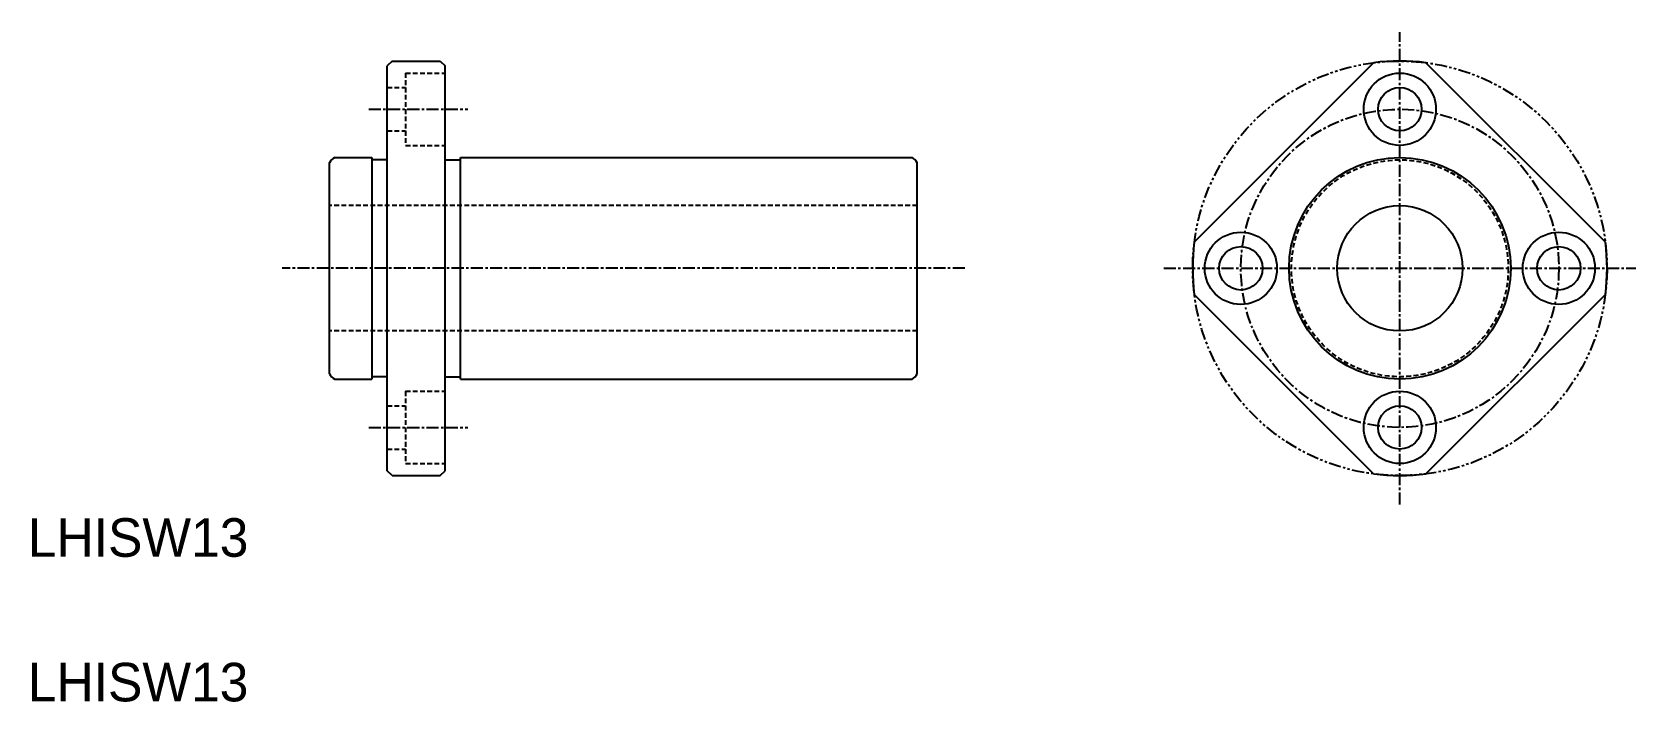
# Model space of a CAD drawing. Extents: x 263 to 430, y 122 to 192.
import ezdxf

# ---------------------------------------------------------------- set-up
doc = ezdxf.new("R2010")
doc.units = 0
for name, pattern in [('CENTER', [2, 1.25, -0.25, 0.25, -0.25]), ('DASHED', [0.75, 0.5, -0.25]), ('PHANTOM', [2.5, 1.25, -0.25, 0.25, -0.25, 0.25, -0.25])]:
    doc.linetypes.add(name, pattern=pattern)
doc.layers.get('0').update_dxf_attribs({"linetype": 'CONTINUOUS'})
doc.layers.add('CENTER', color=1, linetype='CENTER')

msp = doc.modelspace()

# ---------------------------------------------------------------- linework, layer by layer
at = {"color": 7, "linetype": 'CONTINUOUS'}
for p, q in [((300.71, 188.94), (300.21, 188.44)), ((300.21, 146.44), (300.21, 188.44)), ((300.71, 188.94), (305.71, 188.94)), ((305.71, 188.94), (306.21, 188.44)), ((306.21, 146.44), (306.21, 188.44)), ((402.57, 188.77), (383.96, 170.16)), ((426.62, 170.16), (408, 188.77)), ((294.21, 156.49), (294.21, 178.4)), ((294.75, 178.94), (298.61, 178.94)), ((298.61, 178.94), (298.61, 155.94)), ((300.21, 178.69), (298.61, 178.69)), ((306.21, 178.69), (307.81, 178.69)), ((307.81, 178.94), (354.67, 178.94)), ((307.81, 155.94), (307.81, 178.94)), ((355.21, 156.49), (355.21, 178.4)), ((402.57, 146.11), (383.96, 164.73)), ((426.62, 164.73), (408, 146.11)), ((294.75, 155.94), (298.61, 155.94)), ((300.21, 156.19), (298.61, 156.19)), ((306.21, 156.19), (307.81, 156.19)), ((307.81, 155.94), (354.67, 155.94)), ((300.71, 145.94), (300.21, 146.44)), ((300.71, 145.94), (305.71, 145.94)), ((305.71, 145.94), (306.21, 146.44))]:
    msp.add_line(p, q, dxfattribs=at)
at = {"color": 3, "linetype": 'DASHED'}
for p, q in [((302.11, 187.69), (302.11, 180.19)), ((302.11, 187.69), (306.21, 187.69)), ((300.21, 186.19), (302.11, 186.19)), ((300.21, 181.69), (302.11, 181.69)), ((302.11, 180.19), (306.21, 180.19)), ((355.21, 173.94), (294.21, 173.94)), ((355.21, 160.94), (294.21, 160.94)), ((300.21, 153.19), (302.11, 153.19)), ((302.11, 154.69), (302.11, 147.19)), ((302.11, 154.69), (306.21, 154.69)), ((300.21, 148.69), (302.11, 148.69)), ((302.11, 147.19), (306.21, 147.19))]:
    msp.add_line(p, q, dxfattribs=at)
at = {"color": 3, "linetype": 'PHANTOM'}
msp.add_circle((405.29, 167.44), 21.5, dxfattribs=at)
at = {"color": 7, "linetype": 'CONTINUOUS'}
for centre, radius in [((405.29, 183.94), 3.75), ((405.29, 183.94), 2.25), ((405.29, 167.44), 11.5), ((405.29, 167.44), 6.5), ((388.79, 167.44), 3.75), ((421.79, 167.44), 3.75), ((388.79, 167.44), 2.25), ((421.79, 167.44), 2.25), ((405.29, 150.94), 3.75), ((405.29, 150.94), 2.25)]:
    msp.add_circle(centre, radius, dxfattribs=at)
at = {"color": 3, "linetype": 'DASHED'}
msp.add_circle((405.29, 167.44), 11.25, dxfattribs=at)
at = {"color": 7, "linetype": 'CONTINUOUS'}
for centre, radius, start, end in [((405.29, 167.44), 21.5, 82.7492, 97.2508), ((295.36, 177.79), 1.3, 117.7958, 152.2042), ((354.06, 177.79), 1.3, 27.7958, 62.2042), ((405.29, 167.44), 21.5, 172.7492, 187.2508), ((405.29, 167.44), 21.5, 352.7492, 7.2508), ((295.36, 157.09), 1.3, 207.7958, 242.2042), ((354.06, 157.09), 1.3, 297.7958, 332.2042), ((405.29, 167.44), 21.5, 262.7492, 277.2508)]:
    msp.add_arc(centre, radius, start, end, dxfattribs=at)
at = {"layer": 'CENTER', "color": 1, "linetype": 'CENTER'}
for p, q in [((405.29, 142.94), (405.29, 191.94)), ((298.29, 183.94), (308.56, 183.94)), ((360.14, 167.44), (289.31, 167.44)), ((380.79, 167.44), (429.79, 167.44)), ((298.29, 150.94), (308.56, 150.94))]:
    msp.add_line(p, q, dxfattribs=at)
msp.add_circle((405.29, 167.44), 16.5, dxfattribs=at)

# ---------------------------------------------------------------- texts
at = {"color": 7, "linetype": 'CONTINUOUS'}
for p in [(262.91, 137.52), (262.91, 122.52)]:
    msp.add_text('LHISW13', height=4, dxfattribs=at).set_placement(p)

doc.saveas('drawing.dxf')
